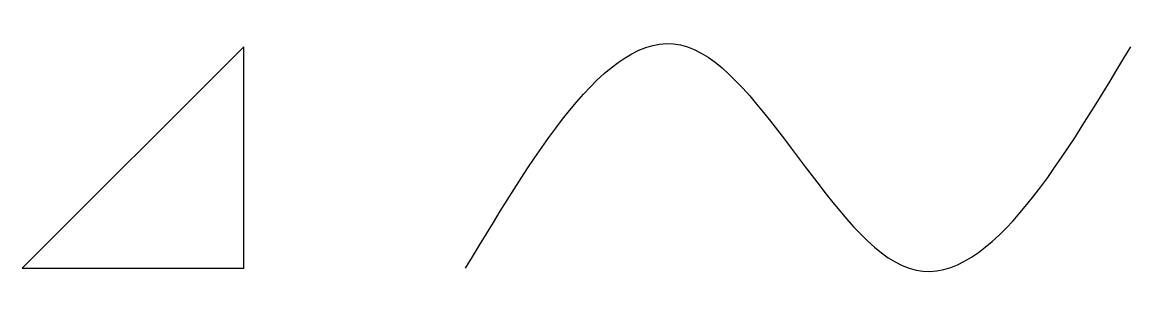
# Model space of a CAD drawing. Header units: metres. Extents: x 0 to 50, y -1.1 to 11.1.
import ezdxf

# ---------------------------------------------------------------- set-up
doc = ezdxf.new("R2010")
doc.units = ezdxf.units.M

msp = doc.modelspace()

# ---------------------------------------------------------------- linework, layer by layer
msp.add_lwpolyline([(0, 0), (10, 0), (10, 10)], close=True)
msp.add_spline([(20, 0), (30, 10), (40, 0), (50, 10)], degree=3)

doc.saveas('drawing.dxf')
